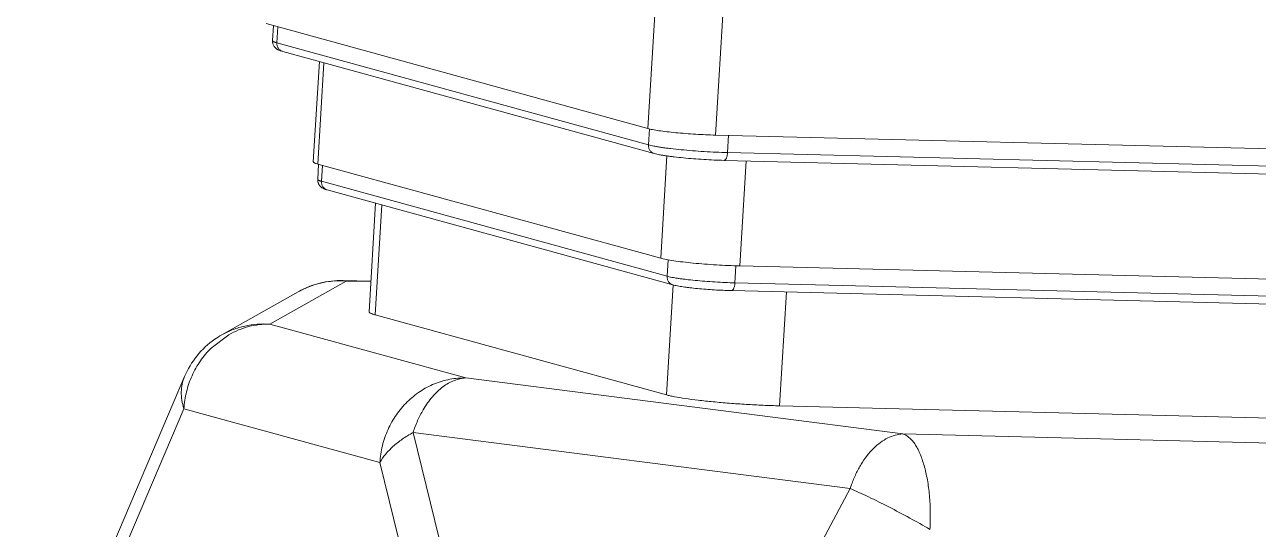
# Model space of a CAD drawing. Header units: inches. Extents: x 5637 to 5934, y 574 to 784.
# Drawn here: x 5866.44 to 5873.53, y 663.13 to 666.03 of the extents above; entities that cross this region are included whole.
import ezdxf

# ---------------------------------------------------------------- set-up
doc = ezdxf.new("R2010")
doc.units = ezdxf.units.IN
doc.header["$MEASUREMENT"] = 0
doc.layers.get('0').update_dxf_attribs({"lineweight": 18})

msp = doc.modelspace()

# ---------------------------------------------------------------- linework, layer by layer
at = {"color": 7, "linetype": 'Continuous'}
for p, q in [((5873.0083, 715.1575), (5870.0204, 665.4328)), ((5870.4098, 665.3952), (5873.3978, 715.1199)), ((5870.0204, 665.4328), (5867.8267, 666.0358)), ((5867.8693, 666.0241), (5867.8642, 665.9383)), ((5867.8893, 665.9254), (5867.8948, 666.0171)), ((5870.0239, 665.3386), (5867.8893, 665.9254)), ((5870.057, 665.2892), (5867.9224, 665.876)), ((5868.1331, 665.8181), (5868.0984, 665.2415)), ((5868.1235, 665.2286), (5868.1585, 665.8111)), ((5870.0295, 665.4309), (5870.0239, 665.3386)), ((5875.8755, 665.2587), (5870.4098, 665.3952)), ((5870.4783, 665.2947), (5870.4843, 665.3942)), ((5875.7968, 665.1619), (5870.4783, 665.2947)), ((5870.0941, 664.6869), (5868.1235, 665.2286)), ((5868.1289, 665.2271), (5868.1237, 665.1405)), ((5868.1452, 665.1294), (5868.1507, 665.2211)), ((5870.1295, 665.2755), (5870.0941, 664.6869)), ((5870.4585, 665.2499), (5875.777, 665.1171)), ((5870.5485, 664.643), (5870.5848, 665.2467)), ((5870.1311, 664.5835), (5868.1452, 665.1294)), ((5870.1642, 664.5342), (5868.1783, 665.0801)), ((5868.4561, 665.0037), (5868.4187, 664.3799)), ((5868.4546, 664.3615), (5868.4926, 664.9937)), ((5870.1368, 664.6782), (5870.1311, 664.5835)), ((5870.5206, 664.5459), (5870.5265, 664.6439)), ((5875.4583, 664.5204), (5870.5485, 664.643)), ((5868.2872, 664.5561), (5867.8482, 664.3082)), ((5868.2698, 664.5587), (5868.4292, 664.5548)), ((5868.2872, 664.5561), (5868.2698, 664.5587)), ((5868.2872, 664.5561), (5868.429, 664.5526)), ((5870.1657, 664.5341), (5870.1277, 663.9016)), ((5875.4686, 664.4224), (5870.5206, 664.5459)), ((5868.0114, 664.4943), (5867.5724, 664.2463)), ((5875.4487, 664.3775), (5870.5008, 664.5011)), ((5870.7768, 663.8389), (5870.8161, 664.4932)), ((5868.9739, 663.9988), (5867.8482, 664.3082)), ((5870.1277, 663.9016), (5868.4546, 664.3615)), ((5867.5119, 664.1708), (5867.6126, 664.2474)), ((5867.3582, 664.0067), (5866.4432, 661.8562)), ((5868.9739, 663.9988), (5871.4847, 663.6772)), ((5867.3551, 663.8225), (5866.4401, 661.6721)), ((5867.3551, 663.8225), (5868.4809, 663.5131)), ((5874.9455, 663.7348), (5870.7768, 663.8389)), ((5868.6717, 663.6855), (5871.1825, 663.3639)), ((5868.6717, 663.6855), (5869.3027, 661.11)), ((5885.2099, 663.3345), (5871.4847, 663.6772)), ((5869.1119, 660.9376), (5868.4809, 663.5131)), ((5870.2569, 661.6242), (5871.1825, 663.3639))]:
    msp.add_line(p, q, dxfattribs=at)
for centre, radius, start, end in [((5868.2573, 664.0589), 0.5, 88.56855, 119.47938), ((5868.2517, 664.0686), 0.4888, 110.72765, 119.45247), ((5868.2519, 664.0676), 0.4898, 87.88814, 110.70107), ((5868.2522, 664.0669), 0.4905, 85.90588, 87.92148), ((5867.8185, 663.8107), 0.5003, 119.48211, 124.8765), ((5867.8183, 663.811), 0.5, 124.87851, 156.95605), ((5871.8813, 663.136), 0.735, 160.01269, 161.93526)]:
    msp.add_arc(centre, radius, start, end, dxfattribs=at)
for points, knots in [([(5867.8642, 665.9383), (5867.864, 665.9351), (5867.8642, 665.9288), (5867.8661, 665.9197), (5867.8696, 665.9113), (5867.8727, 665.9062), (5867.8744, 665.9039)], [0, 0, 0, 0, 16050.999319, 31731.985808, 47034.780137, 61592.878312, 61592.878312, 61592.878312, 61592.878312]), ([(5867.8893, 665.9254), (5867.8873, 665.9259), (5867.8836, 665.927), (5867.8785, 665.9287), (5867.8741, 665.9303), (5867.8705, 665.9319), (5867.8677, 665.9335), (5867.8659, 665.9349), (5867.865, 665.936), (5867.8645, 665.9368), (5867.8642, 665.9375), (5867.8642, 665.938), (5867.8642, 665.9383)], [0, 0, 0, 0, 29844.364837, 56111.591417, 78777.880809, 97844.528477, 113362.504146, 125509.831179, 130456.653871, 134771.351922, 138606.513118, 142177.386456, 142177.386456, 142177.386456, 142177.386456]), ([(5867.9224, 665.876), (5867.9199, 665.8767), (5867.915, 665.8785), (5867.9083, 665.8826), (5867.9023, 665.8878), (5867.8973, 665.894), (5867.8934, 665.9011), (5867.8898, 665.9115), (5867.889, 665.9199), (5867.8893, 665.9254)], [0, 0, 0, 0, 12364.616703, 24775.404792, 37297.175165, 49971.331891, 62811.369722, 75827.986894, 102202.448404, 102202.448404, 102202.448404, 102202.448404]), ([(5867.8744, 665.9039), (5867.8763, 665.9012), (5867.8796, 665.8975), (5867.8843, 665.8934), (5867.8876, 665.8909), (5867.8908, 665.8887), (5867.8939, 665.8869), (5867.8968, 665.8853), (5867.9006, 665.8835), (5867.9052, 665.8815), (5867.9127, 665.8788), (5867.9185, 665.8771), (5867.9224, 665.876)], [0, 0, 0, 0, 25212.762791, 36594.619645, 47052.892872, 56652.204599, 65558.847622, 73923.406747, 81877.864633, 97012.698868, 111841.964143, 142178.232237, 142178.232237, 142178.232237, 142178.232237]), ([(5870.4098, 665.3952), (5870.3715, 665.3961), (5870.3138, 665.3987), (5870.2374, 665.404), (5870.1821, 665.4087), (5870.1313, 665.4141), (5870.0869, 665.4199), (5870.0547, 665.4251), (5870.0335, 665.4295), (5870.0244, 665.4317), (5870.0204, 665.4328)], [0, 0, 0, 0, 33852.653263, 51073.262174, 67617.34908, 82858.454072, 96212.260971, 107187.087926, 111648.997513, 115365.783248, 115365.783248, 115365.783248, 115365.783248]), ([(5870.0239, 665.3386), (5870.0236, 665.3331), (5870.0244, 665.3247), (5870.028, 665.3144), (5870.032, 665.3073), (5870.037, 665.301), (5870.0429, 665.2958), (5870.0496, 665.2918), (5870.0545, 665.2899), (5870.057, 665.2892)], [0, 0, 0, 0, 26385.501347, 39407.567022, 52252.979443, 64932.441326, 77459.453068, 89875.436073, 102245.228364, 102245.228364, 102245.228364, 102245.228364]), ([(5870.4783, 665.2947), (5870.4564, 665.2953), (5870.4117, 665.2968), (5870.3443, 665.3004), (5870.2771, 665.305), (5870.2126, 665.3106), (5870.1617, 665.316), (5870.1243, 665.3206), (5870.0992, 665.3241), (5870.0765, 665.3277), (5870.0564, 665.3312), (5870.0392, 665.3347), (5870.0287, 665.3373), (5870.0239, 665.3386)], [0, 0, 0, 0, 22451.212692, 45770.098648, 69057.363805, 91431.942932, 112039.236737, 121432.840309, 130097.662039, 137953.84618, 144930.803895, 150962.99839, 155993.330819, 155993.330819, 155993.330819, 155993.330819]), ([(5870.057, 665.2892), (5870.0617, 665.288), (5870.0717, 665.2855), (5870.088, 665.2821), (5870.1063, 665.2789), (5870.1266, 665.2757), (5870.1488, 665.2726), (5870.1817, 665.2685), (5870.2263, 665.2637), (5870.2827, 665.2588), (5870.3414, 665.2548), (5870.4002, 665.2517), (5870.4393, 665.2503), (5870.4585, 665.2499)], [0, 0, 0, 0, 5591.451533, 12027.218326, 19234.587514, 27169.881328, 35824.27671, 45170.356298, 65598.926144, 87719.631402, 110730.654625, 133777.400492, 155994.146433, 155994.146433, 155994.146433, 155994.146433]), ([(5870.4585, 665.2499), (5870.459, 665.2498), (5870.4602, 665.25), (5870.462, 665.2506), (5870.4637, 665.2516), (5870.4661, 665.2537), (5870.4689, 665.2573), (5870.4717, 665.2628), (5870.4741, 665.2696), (5870.4761, 665.2773), (5870.4776, 665.2858), (5870.4781, 665.2917), (5870.4783, 665.2947)], [0, 0, 0, 0, 4764.077708, 9767.680479, 15204.390309, 21216.675825, 35258.019914, 52188.313096, 71824.041273, 93771.562922, 117495.47451, 142250.543645, 142250.543645, 142250.543645, 142250.543645]), ([(5868.0992, 665.2393), (5868.099, 665.2395), (5868.0986, 665.2401), (5868.0984, 665.2409), (5868.0984, 665.2415)], [0, 0, 0, 0, 9815.19996, 34734.635424, 34734.635424, 34734.635424, 34734.635424]), ([(5868.1235, 665.2286), (5868.1205, 665.2294), (5868.1149, 665.2311), (5868.1077, 665.2337), (5868.1026, 665.2363), (5868.0999, 665.2382), (5868.0992, 665.2393)], [0, 0, 0, 0, 22044.920558, 39608.553285, 52712.344262, 61598.723105, 61598.723105, 61598.723105, 61598.723105]), ([(5868.1237, 665.1405), (5868.1235, 665.1379), (5868.1236, 665.1327), (5868.1249, 665.1251), (5868.1268, 665.1191), (5868.1289, 665.1145), (5868.1311, 665.1102), (5868.1344, 665.1054), (5868.1388, 665.1004), (5868.1433, 665.0962), (5868.1477, 665.0929), (5868.152, 665.0903), (5868.156, 665.0881), (5868.1598, 665.0864), (5868.1635, 665.0848), (5868.1672, 665.0835), (5868.1721, 665.0819), (5868.1758, 665.0808), (5868.1783, 665.0801)], [0, 0, 0, 0, 19500.217954, 38725.586453, 57702.406412, 67060.042819, 76272.26819, 94059.863824, 110772.75714, 126167.871079, 139977.028818, 152377.636509, 163653.140437, 174069.06739, 183955.967514, 193642.241696, 203337.740496, 222785.651097, 222785.651097, 222785.651097, 222785.651097]), ([(5868.1452, 665.1294), (5868.1435, 665.1299), (5868.1404, 665.1308), (5868.136, 665.1323), (5868.1322, 665.1337), (5868.1291, 665.1351), (5868.1267, 665.1364), (5868.1252, 665.1376), (5868.1244, 665.1385), (5868.124, 665.1392), (5868.1237, 665.1398), (5868.1237, 665.1403), (5868.1237, 665.1405)], [0, 0, 0, 0, 29847.512789, 56117.510007, 78786.190215, 97854.849012, 113374.4615, 125523.06982, 130470.414297, 134785.567458, 138621.133182, 142192.383173, 142192.383173, 142192.383173, 142192.383173]), ([(5868.1783, 665.0801), (5868.1758, 665.0808), (5868.1709, 665.0826), (5868.1642, 665.0866), (5868.1583, 665.0919), (5868.1533, 665.0981), (5868.1493, 665.1052), (5868.1457, 665.1155), (5868.1449, 665.1239), (5868.1452, 665.1294)], [0, 0, 0, 0, 12365.864998, 24777.906044, 37300.940576, 49976.376848, 62817.710972, 75835.642262, 102212.766459, 102212.766459, 102212.766459, 102212.766459]), ([(5870.5485, 664.643), (5870.5038, 664.6442), (5870.4364, 664.6472), (5870.3473, 664.6533), (5870.2828, 664.6589), (5870.2235, 664.6652), (5870.1717, 664.6719), (5870.1342, 664.678), (5870.1094, 664.6831), (5870.0989, 664.6856), (5870.0941, 664.6869)], [0, 0, 0, 0, 33855.026708, 51076.842974, 67622.089804, 82864.263366, 96219.006514, 107194.602925, 111656.825341, 115373.871664, 115373.871664, 115373.871664, 115373.871664]), ([(5870.1311, 664.5835), (5870.1308, 664.578), (5870.1316, 664.5696), (5870.1352, 664.5593), (5870.1392, 664.5522), (5870.1442, 664.546), (5870.1501, 664.5407), (5870.1568, 664.5367), (5870.1617, 664.5349), (5870.1642, 664.5342)], [0, 0, 0, 0, 26387.390075, 39410.387895, 52256.719817, 64937.089321, 77464.997772, 89881.869538, 102252.547283, 102252.547283, 102252.547283, 102252.547283]), ([(5870.5206, 664.5459), (5870.5018, 664.5464), (5870.4635, 664.5478), (5870.4058, 664.5508), (5870.3481, 664.5547), (5870.2929, 664.5595), (5870.2493, 664.5641), (5870.2171, 664.5681), (5870.1956, 664.5711), (5870.1762, 664.5742), (5870.159, 664.5772), (5870.1442, 664.5802), (5870.1352, 664.5824), (5870.1311, 664.5835)], [0, 0, 0, 0, 22452.805521, 45773.345865, 69062.263165, 91438.429685, 112047.1855, 121441.455513, 130106.89198, 137963.633488, 144941.086191, 150973.708648, 156004.39796, 156004.39796, 156004.39796, 156004.39796]), ([(5870.1642, 664.5342), (5870.1682, 664.5331), (5870.1767, 664.531), (5870.1905, 664.5281), (5870.206, 664.5254), (5870.2231, 664.5227), (5870.2417, 664.5201), (5870.2692, 664.5166), (5870.3065, 664.5127), (5870.3537, 664.5086), (5870.4028, 664.5052), (5870.452, 664.5026), (5870.4847, 664.5015), (5870.5008, 664.5011)], [0, 0, 0, 0, 5662.753288, 12166.930996, 19440.431144, 27419.068418, 36077.567447, 45398.801659, 65792.369223, 87872.895943, 110829.168743, 133834.203258, 156005.28646, 156005.28646, 156005.28646, 156005.28646]), ([(5870.5008, 664.5011), (5870.5013, 664.5011), (5870.5025, 664.5012), (5870.5043, 664.5018), (5870.506, 664.5028), (5870.5077, 664.5043), (5870.5094, 664.5061), (5870.5109, 664.5084), (5870.5124, 664.5109), (5870.5143, 664.515), (5870.5164, 664.5208), (5870.5184, 664.5285), (5870.5199, 664.537), (5870.5204, 664.5429), (5870.5206, 664.5459)], [0, 0, 0, 0, 5663.148303, 11611.024525, 18073.74321, 25220.65949, 33155.999124, 41937.844412, 51585.483769, 62077.882192, 85419.239634, 111508.669235, 139709.726803, 169136.540628, 169136.540628, 169136.540628, 169136.540628]), ([(5868.4546, 664.3615), (5868.4517, 664.3622), (5868.4465, 664.3638), (5868.4391, 664.3662), (5868.4329, 664.3685), (5868.4278, 664.3708), (5868.4238, 664.3731), (5868.4209, 664.3753), (5868.419, 664.3775), (5868.4186, 664.3792), (5868.4187, 664.3799)], [0, 0, 0, 0, 24177.997163, 45462.493331, 63841.11733, 79321.436863, 91949.813474, 101856.447933, 109374.650675, 115340.763319, 115340.763319, 115340.763319, 115340.763319]), ([(5867.8482, 664.3082), (5867.8244, 664.3099), (5867.7764, 664.3099), (5867.7052, 664.2993), (5867.6365, 664.2785), (5867.5932, 664.258), (5867.5724, 664.2463)], [0, 0, 0, 0, 15427.073173, 30832.969187, 46220.110529, 61598.166605, 61598.166605, 61598.166605, 61598.166605]), ([(5867.6126, 664.2474), (5867.6306, 664.2577), (5867.668, 664.276), (5867.7268, 664.2956), (5867.7872, 664.3068), (5867.828, 664.3087), (5867.8482, 664.3082)], [0, 0, 0, 0, 15615.958591, 31073.75729, 46404.372007, 61598.241289, 61598.241289, 61598.241289, 61598.241289]), ([(5867.3551, 663.8225), (5867.3571, 663.8551), (5867.3646, 663.9039), (5867.383, 663.9666), (5867.4011, 664.0122), (5867.4232, 664.0559), (5867.4577, 664.1108), (5867.489, 664.1482), (5867.5119, 664.1708)], [0, 0, 0, 0, 22190.268603, 33322.274267, 44434.49251, 55519.970386, 66572.505921, 88458.612407, 88458.612407, 88458.612407, 88458.612407]), ([(5867.3582, 664.0067), (5867.3524, 663.9929), (5867.3433, 663.9639), (5867.3384, 663.9178), (5867.3421, 663.87), (5867.3499, 663.8383), (5867.3551, 663.8225)], [0, 0, 0, 0, 14689.281355, 29681.486127, 45253.022361, 61595.856969, 61595.856969, 61595.856969, 61595.856969]), ([(5868.9739, 663.9988), (5868.9435, 663.9995), (5868.8975, 663.9958), (5868.8379, 663.9814), (5868.794, 663.966), (5868.7516, 663.9461), (5868.6974, 663.9138), (5868.6603, 663.8836), (5868.6377, 663.8613)], [0, 0, 0, 0, 21643.532345, 32585.303829, 43596.473697, 54692.103622, 65884.425394, 88481.182355, 88481.182355, 88481.182355, 88481.182355]), ([(5868.7296, 663.816), (5868.7375, 663.8294), (5868.754, 663.8551), (5868.7814, 663.8905), (5868.8107, 663.9215), (5868.8416, 663.9478), (5868.8736, 663.969), (5868.9066, 663.9848), (5868.9401, 663.9951), (5868.9628, 663.9982), (5868.9739, 663.9988)], [0, 0, 0, 0, 17004.31362, 33265.773979, 48739.549503, 63416.861572, 77323.494987, 90529.051665, 103154.771274, 115351.515243, 115351.515243, 115351.515243, 115351.515243]), ([(5870.7768, 663.8389), (5870.7455, 663.8397), (5870.6817, 663.8419), (5870.5854, 663.8469), (5870.4894, 663.8535), (5870.3973, 663.8615), (5870.3126, 663.8705), (5870.2385, 663.8801), (5870.1849, 663.8888), (5870.1495, 663.8961), (5870.1345, 663.8997), (5870.1277, 663.9016)], [0, 0, 0, 0, 18573.902727, 37894.745101, 57170.797694, 75689.579079, 92749.855283, 107697.566424, 119982.343633, 124976.824643, 129137.244145, 129137.244145, 129137.244145, 129137.244145]), ([(5868.6377, 663.8613), (5868.6147, 663.8387), (5868.5834, 663.8013), (5868.549, 663.7464), (5868.5269, 663.7028), (5868.5088, 663.6571), (5868.4903, 663.5944), (5868.4828, 663.5456), (5868.4809, 663.5131)], [0, 0, 0, 0, 21890.972144, 32945.964848, 44033.907217, 55148.595897, 66283.076397, 88478.278279, 88478.278279, 88478.278279, 88478.278279]), ([(5868.6717, 663.6855), (5868.6792, 663.7086), (5868.6962, 663.7532), (5868.7178, 663.7958), (5868.7296, 663.816)], [0, 0, 0, 0, 17740.16112, 34742.05701, 34742.05701, 34742.05701, 34742.05701]), ([(5868.4809, 663.5131), (5868.49, 663.5296), (5868.5128, 663.5622), (5868.5564, 663.6071), (5868.61, 663.6491), (5868.6503, 663.6738), (5868.6717, 663.6855)], [0, 0, 0, 0, 13363.327341, 28145.114285, 44284.455881, 61610.668909, 61610.668909, 61610.668909, 61610.668909]), ([(5871.4847, 663.6772), (5871.4702, 663.6765), (5871.4404, 663.6716), (5871.3971, 663.6548), (5871.3551, 663.6289), (5871.3152, 663.5945), (5871.278, 663.5522), (5871.2442, 663.5029), (5871.2145, 663.4474), (5871.198, 663.4078), (5871.1905, 663.3872)], [0, 0, 0, 0, 11574.673254, 23740.860365, 36706.887038, 50612.3403, 65495.341536, 81325.274617, 98021.568938, 115406.013367, 115406.013367, 115406.013367, 115406.013367]), ([(5871.6074, 663.4954), (5871.6039, 663.5077), (5871.5966, 663.5311), (5871.5838, 663.5642), (5871.5697, 663.5937), (5871.5546, 663.6192), (5871.5385, 663.6406), (5871.5215, 663.6576), (5871.5037, 663.6701), (5871.491, 663.6755), (5871.4847, 663.6772)], [0, 0, 0, 0, 19394.285975, 37436.061689, 54002.810024, 69032.419535, 82551.702236, 94650.853548, 105508.346731, 115411.138183, 115411.138183, 115411.138183, 115411.138183]), ([(5871.6408, 663.1288), (5871.6427, 663.1614), (5871.6442, 663.2263), (5871.6394, 663.3215), (5871.6295, 663.3979), (5871.618, 663.4552), (5871.6111, 663.4823), (5871.6074, 663.4954)], [0, 0, 0, 0, 19988.741582, 39642.602641, 58307.975724, 67091.584559, 75402.820593, 75402.820593, 75402.820593, 75402.820593]), ([(5871.1825, 663.3639), (5871.1993, 663.3566), (5871.2343, 663.3409), (5871.3084, 663.3061), (5871.4062, 663.2574), (5871.5241, 663.195), (5871.6025, 663.151), (5871.6408, 663.1288)], [0, 0, 0, 0, 8043.85128, 16837.054427, 35969.971538, 55984.218225, 75398.85033, 75398.85033, 75398.85033, 75398.85033])]:
    msp.add_open_spline(points, degree=3, knots=knots, dxfattribs=at)

doc.saveas('drawing.dxf')
